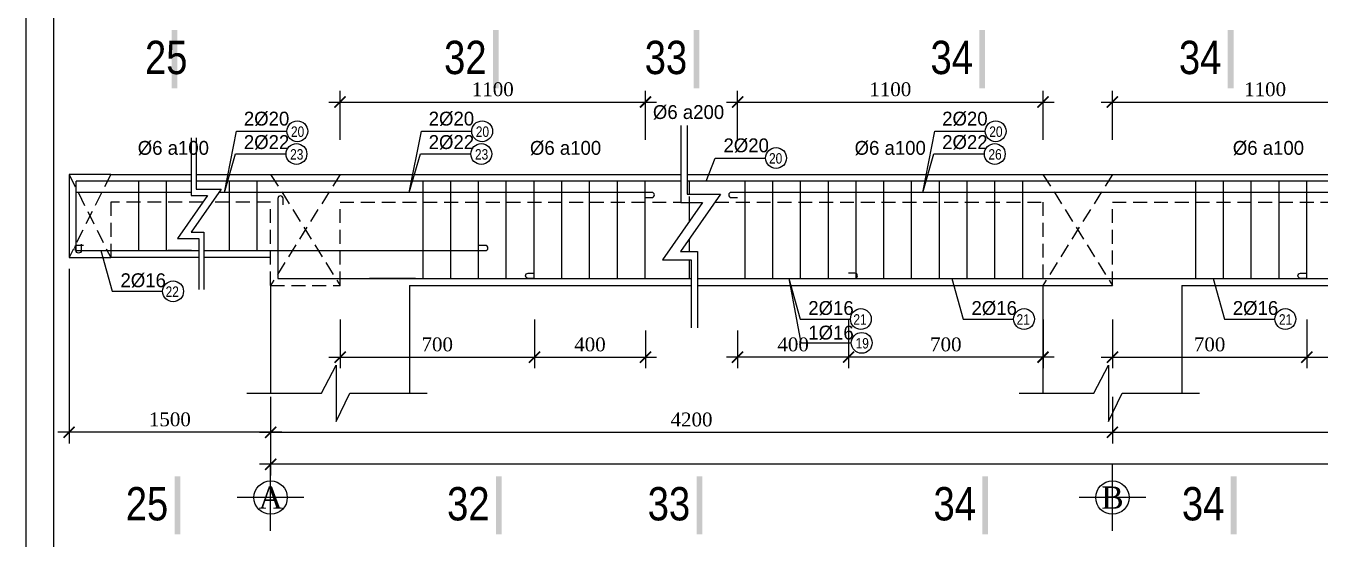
# Model space of a CAD drawing. Extents: x 394 to 4263, y -2056 to 752.
# Drawn here: x 3421.9 to 3655, y 318.9 to 411.4 of the extents above; entities that cross this region are included whole.
import ezdxf
from ezdxf.enums import TextEntityAlignment as Align

# ---------------------------------------------------------------- set-up
doc = ezdxf.new("R2010")
doc.units = 0
doc.header["$MEASUREMENT"] = 0
doc.linetypes.add('CENTER2', pattern=[1.125, 0.75, -0.125, 0.125, -0.125])
doc.linetypes.add('HIDDEN', pattern=[0.375, 0.25, -0.125])
doc.layers.get('0').update_dxf_attribs({"linetype": 'CONTINUOUS'})
doc.layers.get('DEFPOINTS').update_dxf_attribs({"linetype": 'CONTINUOUS'})
for name, color, linetype in [('DAI', 3, 'CONTINUOUS'), ('DIM', 1, 'CONTINUOUS'), ('DUT', 7, 'CENTER2'), ('MOTAAR', 1, 'CONTINUOUS'), ('TEXT', 7, 'CONTINUOUS'), ('THEP', 6, 'CONTINUOUS'), ('TU1', 9, 'CONTINUOUS'), ('TUONG', 7, 'CONTINUOUS')]:
    doc.layers.add(name, color=color, linetype=linetype)
doc.styles.add('DIM-NEW', font='')
doc.styles.add('style1', font='')
doc.styles.add('T2', font='')
doc.styles.get('DIM-NEW').set_extended_font_data('VNI-Helve-Condense')
doc.styles.get('style1').set_extended_font_data('VNI-Goudy')
doc.styles.get('T2').set_extended_font_data('VNI-Times')
doc.dimstyles.new('TL20', dxfattribs={"dimtxt": 2.5, "dimasz": 2, "dimexe": 2, "dimexo": 2, "dimgap": 1, "dimtad": 1, "dimdec": 0, "dimlfac": 20, "dimzin": 0, "dimdsep": 46, "dimtxsty": 'T2', "dimblk": 'ARCHTICK', "dimcen": 2.5, "dimdle": 2, "dimclrd": 1, "dimclre": 1, "dimclrt": 2, "dimadec": 0, "dimazin": 0, "dimtfac": 1, "dimtdec": 0, "dimtix": 1, "dimtofl": 0, "dimtmove": 0, "dimatfit": 0, "dimldrblk": 'ARCHTICK', "dimfxl": 1, "dimtolj": 1, "dimtzin": 0, "dimlwd": -1, "dimlwe": -1, "dimarcsym": 0})

# ---------------------------------------------------------------- blocks, each defined once
blk = doc.blocks.new('_ARCHTICK')
at = {"color": 0, "linetype": 'ByBlock', "const_width": 0.15}
blk.add_lwpolyline([(-0.5, -0.5), (0.5, 0.5)], dxfattribs=at)
blk = doc.blocks.new('*D109')
at = {"layer": 'DEFPOINTS', "color": 0, "transparency": 16777216}
for p in [(3429.71, 369.63), (3466.01, 344.56), (3429.71, 338.16)]:
    blk.add_point(p, dxfattribs=at)
at = {"layer": 'TUONG', "color": 1, "transparency": 16777216}
for p, q in [((3429.71, 367.63), (3429.71, 336.16)), ((3466.01, 342.56), (3466.01, 336.16)), ((3468.01, 338.16), (3427.71, 338.16))]:
    blk.add_line(p, q, dxfattribs=at)
at = {"layer": 'TUONG', "color": 1, "transparency": 16777216, "xscale": 2, "yscale": 2, "zscale": 2, "rotation": 180}
blk.add_blockref('_ARCHTICK', (3429.71, 338.16), dxfattribs=at)
at = {"layer": 'TUONG', "color": 1, "transparency": 16777216, "xscale": 2, "yscale": 2, "zscale": 2}
blk.add_blockref('_ARCHTICK', (3466.01, 338.16), dxfattribs=at)
at = {"layer": 'TUONG', "color": 2, "transparency": 16777216, "insert": (3447.86, 340.47), "char_height": 2.5, "attachment_point": 5, "style": 'T2'}
blk.add_mtext('\\A1;1500', dxfattribs=at)
blk = doc.blocks.new('*D108')
at = {"layer": 'DEFPOINTS', "color": 0, "transparency": 16777216}
for p in [(3466.01, 342.09), (4217.7, 342.09), (3466.01, 332.39)]:
    blk.add_point(p, dxfattribs=at)
at = {"layer": 'TUONG', "color": 1, "transparency": 16777216}
for p, q in [((3466.01, 340.09), (3466.01, 330.39)), ((4217.7, 340.09), (4217.7, 330.39)), ((4219.7, 332.39), (3464.01, 332.39))]:
    blk.add_line(p, q, dxfattribs=at)
at = {"layer": 'TUONG', "color": 1, "transparency": 16777216, "xscale": 2, "yscale": 2, "zscale": 2, "rotation": 180}
blk.add_blockref('_ARCHTICK', (3466.01, 332.39), dxfattribs=at)
at = {"layer": 'TUONG', "color": 1, "transparency": 16777216, "xscale": 2, "yscale": 2, "zscale": 2}
blk.add_blockref('_ARCHTICK', (4217.7, 332.39), dxfattribs=at)
at = {"layer": 'TUONG', "color": 2, "transparency": 16777216, "insert": (3841.85, 334.67), "char_height": 2.5, "attachment_point": 5, "style": 'T2'}
blk.add_mtext('\\A1;20800', dxfattribs=at)
blk = doc.blocks.new('truc2')
at = {"layer": 'MOTAAR'}
for p, q in [((0, -15), (0, 0)), ((7.5, -7.5), (-7.5, -7.5))]:
    blk.add_line(p, q, dxfattribs=at)
blk.add_lwpolyline([(0, -3.5), (0, -1.84)], dxfattribs=at)
blk.add_circle((0, -7.5), 3.75, dxfattribs=at)
at = {"layer": 'TEXT', "style": 'T2'}
blk.add_attdef('1', text='', height=5, dxfattribs=at).set_placement((0, -7.5), align=Align.MIDDLE_CENTER)
blk = doc.blocks.new('*D107')
at = {"layer": 'DEFPOINTS', "color": 0, "transparency": 16777216}
for p in [(3466.01, 346.56), (3617.59, 346.56), (3617.59, 338.16)]:
    blk.add_point(p, dxfattribs=at)
at = {"layer": 'TUONG', "color": 1, "transparency": 16777216}
for p, q in [((3466.01, 344.56), (3466.01, 336.16)), ((3617.59, 344.56), (3617.59, 336.16)), ((3464.01, 338.16), (3619.59, 338.16))]:
    blk.add_line(p, q, dxfattribs=at)
at = {"layer": 'TUONG', "color": 1, "transparency": 16777216, "xscale": 2, "yscale": 2, "zscale": 2, "rotation": 180}
blk.add_blockref('_ARCHTICK', (3466.01, 338.16), dxfattribs=at)
at = {"layer": 'TUONG', "color": 1, "transparency": 16777216, "xscale": 2, "yscale": 2, "zscale": 2}
blk.add_blockref('_ARCHTICK', (3617.59, 338.16), dxfattribs=at)
at = {"layer": 'TUONG', "color": 2, "transparency": 16777216, "insert": (3541.8, 340.44), "char_height": 2.5, "attachment_point": 5, "style": 'T2'}
blk.add_mtext('\\A1;4200', dxfattribs=at)
blk = doc.blocks.new('*D106')
at = {"layer": 'DEFPOINTS', "color": 0, "transparency": 16777216}
for p in [(3617.59, 346.56), (3758.51, 344.77), (3758.51, 338.16)]:
    blk.add_point(p, dxfattribs=at)
at = {"layer": 'TUONG', "color": 1, "transparency": 16777216}
for p, q in [((3617.59, 344.56), (3617.59, 336.16)), ((3758.51, 342.77), (3758.51, 336.16)), ((3615.59, 338.16), (3760.51, 338.16))]:
    blk.add_line(p, q, dxfattribs=at)
at = {"layer": 'TUONG', "color": 1, "transparency": 16777216, "xscale": 2, "yscale": 2, "zscale": 2, "rotation": 180}
blk.add_blockref('_ARCHTICK', (3617.59, 338.16), dxfattribs=at)
at = {"layer": 'TUONG', "color": 1, "transparency": 16777216, "xscale": 2, "yscale": 2, "zscale": 2}
blk.add_blockref('_ARCHTICK', (3758.51, 338.16), dxfattribs=at)
at = {"layer": 'TUONG', "color": 2, "transparency": 16777216, "insert": (3688.05, 340.44), "char_height": 2.5, "attachment_point": 5, "style": 'T2'}
blk.add_mtext('\\A1;4200', dxfattribs=at)
blk = doc.blocks.new('*D102')
at = {"layer": 'DEFPOINTS', "color": 0, "transparency": 16777216}
for p in [(3533.51, 397.66), (3478.51, 388.85), (3533.51, 388.85)]:
    blk.add_point(p, dxfattribs=at)
at = {"layer": 'TUONG', "color": 1, "transparency": 16777216}
for p, q in [((3478.51, 390.85), (3478.51, 399.66)), ((3533.51, 390.85), (3533.51, 399.66)), ((3476.51, 397.66), (3535.51, 397.66))]:
    blk.add_line(p, q, dxfattribs=at)
at = {"layer": 'TUONG', "color": 1, "transparency": 16777216, "xscale": 2, "yscale": 2, "zscale": 2, "rotation": 180}
blk.add_blockref('_ARCHTICK', (3478.51, 397.66), dxfattribs=at)
at = {"layer": 'TUONG', "color": 1, "transparency": 16777216, "xscale": 2, "yscale": 2, "zscale": 2}
blk.add_blockref('_ARCHTICK', (3533.51, 397.66), dxfattribs=at)
at = {"layer": 'TUONG', "color": 2, "transparency": 16777216, "insert": (3506.01, 399.94), "char_height": 2.5, "attachment_point": 5, "style": 'T2'}
blk.add_mtext('\\A1;1100', dxfattribs=at)
blk = doc.blocks.new('*D101')
at = {"layer": 'DEFPOINTS', "color": 0, "transparency": 16777216}
for p in [(3605.09, 397.66), (3550.09, 388.85), (3605.09, 388.85)]:
    blk.add_point(p, dxfattribs=at)
at = {"layer": 'TUONG', "color": 1, "transparency": 16777216}
for p, q in [((3550.09, 390.85), (3550.09, 399.66)), ((3605.09, 390.85), (3605.09, 399.66)), ((3548.09, 397.66), (3607.09, 397.66))]:
    blk.add_line(p, q, dxfattribs=at)
at = {"layer": 'TUONG', "color": 1, "transparency": 16777216, "xscale": 2, "yscale": 2, "zscale": 2, "rotation": 180}
blk.add_blockref('_ARCHTICK', (3550.09, 397.66), dxfattribs=at)
at = {"layer": 'TUONG', "color": 1, "transparency": 16777216, "xscale": 2, "yscale": 2, "zscale": 2}
blk.add_blockref('_ARCHTICK', (3605.09, 397.66), dxfattribs=at)
at = {"layer": 'TUONG', "color": 2, "transparency": 16777216, "insert": (3577.59, 399.94), "char_height": 2.5, "attachment_point": 5, "style": 'T2'}
blk.add_mtext('\\A1;1100', dxfattribs=at)
blk = doc.blocks.new('*D100')
at = {"layer": 'DEFPOINTS', "color": 0, "transparency": 16777216}
for p in [(3672.59, 397.66), (3617.59, 388.85), (3672.59, 388.85)]:
    blk.add_point(p, dxfattribs=at)
at = {"layer": 'TUONG', "color": 1, "transparency": 16777216}
for p, q in [((3617.59, 390.85), (3617.59, 399.66)), ((3672.59, 390.85), (3672.59, 399.66)), ((3615.59, 397.66), (3674.59, 397.66))]:
    blk.add_line(p, q, dxfattribs=at)
at = {"layer": 'TUONG', "color": 1, "transparency": 16777216, "xscale": 2, "yscale": 2, "zscale": 2, "rotation": 180}
blk.add_blockref('_ARCHTICK', (3617.59, 397.66), dxfattribs=at)
at = {"layer": 'TUONG', "color": 1, "transparency": 16777216, "xscale": 2, "yscale": 2, "zscale": 2}
blk.add_blockref('_ARCHTICK', (3672.59, 397.66), dxfattribs=at)
at = {"layer": 'TUONG', "color": 2, "transparency": 16777216, "insert": (3645.09, 399.94), "char_height": 2.5, "attachment_point": 5, "style": 'T2'}
blk.add_mtext('\\A1;1100', dxfattribs=at)
blk = doc.blocks.new('*D155')
at = {"layer": 'DEFPOINTS', "color": 0, "transparency": 16777216}
for p in [(3513.51, 358.48), (3533.51, 358.48), (3533.51, 351.69)]:
    blk.add_point(p, dxfattribs=at)
at = {"layer": 'TUONG', "color": 1, "transparency": 16777216}
for p, q in [((3513.51, 356.48), (3513.51, 349.69)), ((3533.51, 356.48), (3533.51, 349.69)), ((3511.51, 351.69), (3535.51, 351.69))]:
    blk.add_line(p, q, dxfattribs=at)
at = {"layer": 'TUONG', "color": 1, "transparency": 16777216, "xscale": 2, "yscale": 2, "zscale": 2, "rotation": 180}
blk.add_blockref('_ARCHTICK', (3513.51, 351.69), dxfattribs=at)
at = {"layer": 'TUONG', "color": 1, "transparency": 16777216, "xscale": 2, "yscale": 2, "zscale": 2}
blk.add_blockref('_ARCHTICK', (3533.51, 351.69), dxfattribs=at)
at = {"layer": 'TUONG', "color": 2, "transparency": 16777216, "insert": (3523.51, 353.97), "char_height": 2.5, "attachment_point": 5, "style": 'T2'}
blk.add_mtext('\\A1;400', dxfattribs=at)
blk = doc.blocks.new('*D154')
at = {"layer": 'DEFPOINTS', "color": 0, "transparency": 16777216}
for p in [(3478.51, 360.48), (3513.51, 360.48), (3513.51, 351.69)]:
    blk.add_point(p, dxfattribs=at)
at = {"layer": 'TUONG', "color": 1, "transparency": 16777216}
for p, q in [((3478.51, 358.48), (3478.51, 349.69)), ((3513.51, 358.48), (3513.51, 349.69)), ((3476.51, 351.69), (3515.51, 351.69))]:
    blk.add_line(p, q, dxfattribs=at)
at = {"layer": 'TUONG', "color": 1, "transparency": 16777216, "xscale": 2, "yscale": 2, "zscale": 2, "rotation": 180}
blk.add_blockref('_ARCHTICK', (3478.51, 351.69), dxfattribs=at)
at = {"layer": 'TUONG', "color": 1, "transparency": 16777216, "xscale": 2, "yscale": 2, "zscale": 2}
blk.add_blockref('_ARCHTICK', (3513.51, 351.69), dxfattribs=at)
at = {"layer": 'TUONG', "color": 2, "transparency": 16777216, "insert": (3496.01, 353.97), "char_height": 2.5, "attachment_point": 5, "style": 'T2'}
blk.add_mtext('\\A1;700', dxfattribs=at)
blk = doc.blocks.new('*D156')
at = {"layer": 'DEFPOINTS', "color": 0, "transparency": 16777216}
for p in [(3550.09, 358.48), (3570.09, 358.48), (3550.09, 351.69)]:
    blk.add_point(p, dxfattribs=at)
at = {"layer": 'TUONG', "color": 1, "transparency": 16777216}
for p, q in [((3550.09, 356.48), (3550.09, 349.69)), ((3570.09, 356.48), (3570.09, 349.69)), ((3572.09, 351.69), (3548.09, 351.69))]:
    blk.add_line(p, q, dxfattribs=at)
at = {"layer": 'TUONG', "color": 1, "transparency": 16777216, "xscale": 2, "yscale": 2, "zscale": 2, "rotation": 180}
blk.add_blockref('_ARCHTICK', (3550.09, 351.69), dxfattribs=at)
at = {"layer": 'TUONG', "color": 1, "transparency": 16777216, "xscale": 2, "yscale": 2, "zscale": 2}
blk.add_blockref('_ARCHTICK', (3570.09, 351.69), dxfattribs=at)
at = {"layer": 'TUONG', "color": 2, "transparency": 16777216, "insert": (3560.09, 353.97), "char_height": 2.5, "attachment_point": 5, "style": 'T2'}
blk.add_mtext('\\A1;400', dxfattribs=at)
blk = doc.blocks.new('*D157')
at = {"layer": 'DEFPOINTS', "color": 0, "transparency": 16777216}
for p in [(3570.09, 360.48), (3605.09, 360.48), (3570.09, 351.69)]:
    blk.add_point(p, dxfattribs=at)
at = {"layer": 'TUONG', "color": 1, "transparency": 16777216}
for p, q in [((3570.09, 358.48), (3570.09, 349.69)), ((3605.09, 358.48), (3605.09, 349.69)), ((3607.09, 351.69), (3568.09, 351.69))]:
    blk.add_line(p, q, dxfattribs=at)
at = {"layer": 'TUONG', "color": 1, "transparency": 16777216, "xscale": 2, "yscale": 2, "zscale": 2, "rotation": 180}
blk.add_blockref('_ARCHTICK', (3570.09, 351.69), dxfattribs=at)
at = {"layer": 'TUONG', "color": 1, "transparency": 16777216, "xscale": 2, "yscale": 2, "zscale": 2}
blk.add_blockref('_ARCHTICK', (3605.09, 351.69), dxfattribs=at)
at = {"layer": 'TUONG', "color": 2, "transparency": 16777216, "insert": (3587.59, 353.97), "char_height": 2.5, "attachment_point": 5, "style": 'T2'}
blk.add_mtext('\\A1;700', dxfattribs=at)
blk = doc.blocks.new('*D159')
at = {"layer": 'DEFPOINTS', "color": 0, "transparency": 16777216}
for p in [(3617.59, 360.48), (3652.59, 360.48), (3652.59, 351.69)]:
    blk.add_point(p, dxfattribs=at)
at = {"layer": 'TUONG', "color": 1, "transparency": 16777216}
for p, q in [((3617.59, 358.48), (3617.59, 349.69)), ((3652.59, 358.48), (3652.59, 349.69)), ((3615.59, 351.69), (3654.59, 351.69))]:
    blk.add_line(p, q, dxfattribs=at)
at = {"layer": 'TUONG', "color": 1, "transparency": 16777216, "xscale": 2, "yscale": 2, "zscale": 2, "rotation": 180}
blk.add_blockref('_ARCHTICK', (3617.59, 351.69), dxfattribs=at)
at = {"layer": 'TUONG', "color": 1, "transparency": 16777216, "xscale": 2, "yscale": 2, "zscale": 2}
blk.add_blockref('_ARCHTICK', (3652.59, 351.69), dxfattribs=at)
at = {"layer": 'TUONG', "color": 2, "transparency": 16777216, "insert": (3635.09, 353.97), "char_height": 2.5, "attachment_point": 5, "style": 'T2'}
blk.add_mtext('\\A1;700', dxfattribs=at)
blk = doc.blocks.new('*D158')
at = {"layer": 'DEFPOINTS', "color": 0, "transparency": 16777216}
for p in [(3652.59, 358.48), (3672.59, 358.48), (3672.59, 351.69)]:
    blk.add_point(p, dxfattribs=at)
at = {"layer": 'TUONG', "color": 1, "transparency": 16777216}
for p, q in [((3652.59, 356.48), (3652.59, 349.69)), ((3672.59, 356.48), (3672.59, 349.69)), ((3650.59, 351.69), (3674.59, 351.69))]:
    blk.add_line(p, q, dxfattribs=at)
at = {"layer": 'TUONG', "color": 1, "transparency": 16777216, "xscale": 2, "yscale": 2, "zscale": 2, "rotation": 180}
blk.add_blockref('_ARCHTICK', (3652.59, 351.69), dxfattribs=at)
at = {"layer": 'TUONG', "color": 1, "transparency": 16777216, "xscale": 2, "yscale": 2, "zscale": 2}
blk.add_blockref('_ARCHTICK', (3672.59, 351.69), dxfattribs=at)
at = {"layer": 'TUONG', "color": 2, "transparency": 16777216, "insert": (3662.59, 353.97), "char_height": 2.5, "attachment_point": 5, "style": 'T2'}
blk.add_mtext('\\A1;400', dxfattribs=at)

msp = doc.modelspace()

# ---------------------------------------------------------------- linework, layer by layer
at = {"layer": 'DAI'}
for p, q in [((3442.219, 383.378), (3442.219, 370.878)), ((3447.219, 383.378), (3447.219, 370.878)), ((3458.519, 383.378), (3458.519, 370.878)), ((3463.519, 383.378), (3463.519, 370.878)), ((3493.447, 365.878), (3493.447, 383.378)), ((3498.447, 365.878), (3498.447, 383.378)), ((3503.447, 365.878), (3503.447, 383.378)), ((3508.447, 365.878), (3508.447, 383.378)), ((3513.447, 365.878), (3513.447, 383.378)), ((3518.447, 365.878), (3518.447, 383.378)), ((3523.447, 365.878), (3523.447, 383.378)), ((3528.447, 365.878), (3528.447, 383.378)), ((3533.447, 365.878), (3533.447, 383.378)), ((3541.439, 381.056), (3541.439, 383.378)), ((3551.439, 365.878), (3551.439, 383.378)), ((3556.439, 365.878), (3556.439, 383.378)), ((3561.439, 365.878), (3561.439, 383.378)), ((3566.439, 365.878), (3566.439, 383.378)), ((3571.439, 365.878), (3571.439, 383.378)), ((3576.439, 365.878), (3576.439, 383.378)), ((3581.439, 365.878), (3581.439, 383.378)), ((3586.439, 365.878), (3586.439, 383.378)), ((3591.439, 365.878), (3591.439, 383.378)), ((3596.439, 365.878), (3596.439, 383.378)), ((3601.439, 365.878), (3601.439, 383.378)), ((3632.601, 365.878), (3632.601, 383.378)), ((3637.601, 365.878), (3637.601, 383.378)), ((3642.601, 365.878), (3642.601, 383.378)), ((3647.601, 365.878), (3647.601, 383.378)), ((3652.601, 365.878), (3652.601, 383.378)), ((3541.439, 376.203), (3541.439, 380.641)), ((3541.439, 370.72), (3541.439, 373.036)), ((3541.439, 365.878), (3541.439, 369.22))]:
    msp.add_line(p, q, dxfattribs=at)
at = {"layer": 'DUT', "linetype": 'HIDDEN', "ltscale": 10}
for p, q in [((3429.709, 384.628), (3437.209, 369.628)), ((3437.209, 384.628), (3429.709, 369.628)), ((3478.509, 384.628), (3466.009, 364.628)), ((3466.009, 384.628), (3478.509, 364.628)), ((3617.588, 384.628), (3605.088, 364.628)), ((3605.088, 384.628), (3617.588, 364.628)), ((3453.82, 379.628), (3437.209, 379.628)), ((3437.209, 379.628), (3437.209, 369.628)), ((3466.009, 379.628), (3455.476, 379.628)), ((3466.009, 364.628), (3466.009, 379.628))]:
    msp.add_line(p, q, dxfattribs=at)
for points in [[(3466.009, 364.628), (3466.009, 364.628), (3466.009, 364.628), (3478.509, 364.628), (3478.509, 379.628), (3539.861, 379.628)], [(3546.036, 379.628), (3605.088, 379.628), (3605.088, 364.628), (3617.588, 364.628), (3617.588, 379.628), (3679.444, 379.628)]]:
    msp.add_lwpolyline(points, dxfattribs=at)
at = {"layer": 'TEXT', "ltscale": 10}
msp.add_lwpolyline([(3421.933, 157.88), (4262.933, 157.88), (4262.933, 751.88), (3421.933, 751.88)], close=True, dxfattribs=at)
for points in [[(3448.168, 400.15), (3449.218, 400.15), (3448.168, 410.65), (3449.218, 410.65)], [(3506.034, 400.15), (3507.084, 400.15), (3506.034, 410.65), (3507.084, 410.65)], [(3542.158, 400.15), (3543.208, 400.15), (3542.158, 410.65), (3543.208, 410.65)], [(3593.623, 400.15), (3594.673, 400.15), (3593.623, 410.65), (3594.673, 410.65)], [(3638.354, 400.15), (3639.404, 400.15), (3638.354, 410.65), (3639.404, 410.65)], [(3448.708, 319.739), (3449.758, 319.739), (3448.708, 330.239), (3449.758, 330.239)], [(3506.573, 319.739), (3507.623, 319.739), (3506.573, 330.239), (3507.623, 330.239)], [(3542.697, 319.739), (3543.747, 319.739), (3542.697, 330.239), (3543.747, 330.239)], [(3594.163, 319.739), (3595.213, 319.739), (3594.163, 330.239), (3595.213, 330.239)], [(3638.894, 319.739), (3639.944, 319.739), (3638.894, 330.239), (3639.944, 330.239)]]:
    msp.add_trace(points, dxfattribs=at)
at = {"layer": 'THEP', "ltscale": 10}
msp.add_lwpolyline([(3426.933, 162.88), (4257.933, 162.88), (4257.933, 746.88), (3426.933, 746.88)], close=True, dxfattribs=at)
for points in [[(3431.896, 372.027), (3431.896, 370.9, -1), (3430.959, 370.9), (3430.959, 383.418)], [(3533.509, 380.441), (3534.636, 380.441, 1), (3534.636, 381.378), (3533.509, 381.378), (3456.697, 381.378)], [(3468.243, 379.163), (3468.243, 380.29, 1), (3467.306, 380.29), (3467.306, 365.878)], [(3672.588, 380.441), (3673.715, 380.441, 1), (3673.715, 381.378), (3672.588, 381.378), (3606.338, 381.378), (3550.088, 381.378), (3548.96, 381.378, 1), (3548.96, 380.441), (3550.088, 380.441)], [(3432.29, 371.816), (3431.162, 371.816, 1), (3431.162, 370.878), (3432.569, 370.878), (3449.342, 370.878), (3451.779, 370.878), (3450.43, 370.878), (3450.767, 370.878), (3447.519, 370.878), (3453.098, 370.878)], [(3503.536, 370.878), (3504.663, 370.878, 1), (3504.663, 371.816), (3503.536, 371.816)], [(3513.509, 365.878), (3512.382, 365.878, -1), (3512.382, 366.816), (3513.509, 366.816)], [(3570.088, 365.878), (3571.215, 365.878, 1), (3571.215, 366.816), (3570.088, 366.816)], [(3652.588, 365.878), (3651.46, 365.878, -1), (3651.46, 366.816), (3652.588, 366.816)]]:
    msp.add_lwpolyline(points, format="xyb", dxfattribs=at)
for points in [[(3451.717, 383.378), (3430.959, 383.378)], [(3430.959, 383.378), (3430.959, 383.378)], [(3539.861, 383.378), (3452.577, 383.378)], [(3679.444, 383.378), (3541.008, 383.378)], [(3451.717, 381.378), (3430.959, 381.378)], [(3453.958, 370.878), (3470.229, 370.878), (3503.447, 370.878)], [(3467.306, 365.878), (3467.306, 365.878), (3489.642, 365.878), (3492.079, 365.878), (3486.731, 365.878), (3487.068, 365.878), (3483.819, 365.878), (3534.411, 365.878), (3541.703, 365.878)], [(3542.849, 365.878), (3681.286, 365.878)]]:
    msp.add_lwpolyline(points, dxfattribs=at)
at = {"layer": 'TU1', "lineweight": -2, "ltscale": 10}
for points in [[(3457.689, 381.378), (3459.861, 392.385), (3468.936, 392.385)], [(3490.972, 381.378), (3493.144, 392.385), (3502.219, 392.385)], [(3583.438, 381.378), (3585.61, 392.385), (3594.685, 392.385)], [(3457.689, 381.378), (3459.706, 388.294), (3468.781, 388.294)], [(3490.972, 381.378), (3492.989, 388.294), (3502.064, 388.294)], [(3544.448, 383.378), (3546.064, 387.567), (3555.14, 387.567)], [(3583.438, 381.378), (3585.455, 388.294), (3594.53, 388.294)], [(3435.451, 370.878), (3437.488, 363.551), (3446.563, 363.551)], [(3559.306, 365.878), (3561.343, 358.551), (3570.418, 358.551)], [(3559.306, 365.878), (3561.498, 354.258), (3570.573, 354.258)], [(3588.691, 365.878), (3590.727, 358.551), (3599.803, 358.551)], [(3635.748, 365.878), (3637.785, 358.551), (3646.86, 358.551)]]:
    msp.add_lwpolyline(points, dxfattribs=at)
at = {"layer": 'TU1', "ltscale": 10}
for centre in [(3470.811, 392.385), (3504.094, 392.385), (3596.56, 392.385), (3470.656, 388.294), (3503.939, 388.294), (3557.015, 387.567), (3596.405, 388.294), (3448.438, 363.551), (3572.293, 358.551), (3601.678, 358.551), (3648.735, 358.551), (3572.448, 354.258)]:
    msp.add_circle(centre, 1.875, dxfattribs=at)
at = {"layer": 'TUONG'}
for p, q in [((3437.209, 384.628), (3451.717, 384.628)), ((3452.577, 384.628), (3466.009, 384.628)), ((3466.009, 384.628), (3539.861, 384.628)), ((3541.008, 384.628), (3679.444, 384.628)), ((3453.098, 369.628), (3437.209, 369.628)), ((3466.009, 369.628), (3453.958, 369.628)), ((3466.009, 364.628), (3466.009, 345.18)), ((3491.009, 364.628), (3491.009, 345.18)), ((3491.009, 364.628), (3541.703, 364.628)), ((3542.849, 364.628), (3617.588, 364.628)), ((3605.088, 364.628), (3605.088, 345.18)), ((3630.088, 364.628), (3630.088, 345.18)), ((3630.088, 364.628), (3681.286, 364.628))]:
    msp.add_line(p, q, dxfattribs=at)
for points in [[(3539.861, 393.41), (3539.861, 379.556), (3543.777, 379.556), (3536.569, 369.22), (3541.703, 369.22), (3541.703, 356.967)], [(3541.008, 393.41), (3541.008, 381.056), (3547.031, 381.056), (3539.824, 370.72), (3542.849, 370.72), (3542.849, 356.967)], [(3451.717, 391.214), (3451.717, 380.824), (3454.654, 380.824), (3449.248, 373.072), (3453.098, 373.072), (3453.098, 363.882)], [(3452.577, 391.214), (3452.577, 381.949), (3457.095, 381.949), (3451.689, 374.197), (3453.958, 374.197), (3453.958, 363.882)], [(3437.209, 384.628), (3429.709, 384.628), (3429.709, 369.628), (3437.209, 369.628), (3437.209, 369.628)], [(3461.748, 345.18), (3475.166, 345.18), (3477.821, 350.262), (3477.821, 340.097), (3480.255, 345.18), (3494.218, 345.18)], [(3600.826, 345.18), (3614.245, 345.18), (3616.9, 350.262), (3616.9, 340.097), (3619.334, 345.18), (3633.297, 345.18)]]:
    msp.add_lwpolyline(points, dxfattribs=at)

# ---------------------------------------------------------------- block references
at = {"layer": 'DIM', "ltscale": 10, "xscale": 0.8000000000000002, "yscale": 0.8000000000000002, "zscale": 0.8000000000000002}
for p, values in [((3466.009, 332.388), {'1': 'A'}), ((3617.588, 332.388), {'1': 'B'})]:
    msp.add_blockref('truc2', p, dxfattribs=at).add_auto_attribs(values)

# ---------------------------------------------------------------- texts
at = {"layer": 'TEXT', "ltscale": 10}
for s, height, style, p in [('25', 6, 'DIM-NEW', (3443.379, 402.691)), ('32', 6, 'DIM-NEW', (3497.244, 402.691)), ('33', 6, 'DIM-NEW', (3533.368, 402.691)), ('34', 6, 'DIM-NEW', (3584.834, 402.691)), ('34', 6, 'DIM-NEW', (3629.565, 402.691)), ('%%2546 a200', 2.5, 'style1', (3534.845, 394.598)), ('2%%25420', 2.5, 'style1', (3461.187, 393.416)), ('2%%25420', 2.5, 'style1', (3494.469, 393.416)), ('2%%25420', 2.5, 'style1', (3586.936, 393.416)), ('2%%25422', 2.5, 'style1', (3461.187, 389.189)), ('20', 1.875, 'DIM-NEW', (3469.667, 391.378)), ('2%%25422', 2.5, 'style1', (3494.469, 389.189)), ('20', 1.875, 'DIM-NEW', (3502.95, 391.378)), ('2%%25422', 2.5, 'style1', (3586.936, 389.189)), ('20', 1.875, 'DIM-NEW', (3595.416, 391.378)), ('%%2546 a100', 2.5, 'style1', (3442.075, 388.146)), ('%%2546 a100', 2.5, 'style1', (3512.701, 388.146)), ('2%%25420', 2.5, 'style1', (3547.55, 388.599)), ('%%2546 a100', 2.5, 'style1', (3571.167, 388.146)), ('%%2546 a100', 2.5, 'style1', (3639.271, 388.146)), ('23', 1.875, 'DIM-NEW', (3469.512, 387.288)), ('23', 1.875, 'DIM-NEW', (3502.795, 387.288)), ('20', 1.875, 'DIM-NEW', (3555.749, 386.561)), ('26', 1.875, 'DIM-NEW', (3595.261, 387.288)), ('2%%25416', 2.5, 'style1', (3438.969, 364.295)), ('22', 1.875, 'DIM-NEW', (3447.091, 362.545)), ('2%%25416', 2.5, 'style1', (3562.824, 359.295)), ('2%%25416', 2.5, 'style1', (3592.208, 359.295)), ('2%%25416', 2.5, 'style1', (3639.265, 359.295)), ('21', 1.875, 'DIM-NEW', (3570.946, 357.545)), ('21', 1.875, 'DIM-NEW', (3600.33, 357.545)), ('21', 1.875, 'DIM-NEW', (3647.577, 357.545)), ('1%%25416', 2.5, 'style1', (3562.824, 354.865)), ('19', 1.875, 'DIM-NEW', (3571.343, 353.251)), ('25', 6, 'DIM-NEW', (3439.918, 322.28)), ('32', 6, 'DIM-NEW', (3497.784, 322.28)), ('33', 6, 'DIM-NEW', (3533.908, 322.28)), ('34', 6, 'DIM-NEW', (3585.373, 322.28)), ('34', 6, 'DIM-NEW', (3630.104, 322.28))]:
    msp.add_text(s, height=height, dxfattribs=dict(at, style=style)).set_placement(p)

# ---------------------------------------------------------------- dimensions: what is measured, and where the dimension line sits
at = {"layer": 'TUONG'}
for base, p1, p2, picture, middle in [((3533.509, 397.657), (3478.509, 388.848), (3533.509, 388.848), '*D102', (3506.009, 399.937)), ((3605.088, 397.657), (3550.088, 388.848), (3605.088, 388.848), '*D101', (3577.588, 399.937)), ((3672.588, 397.657), (3617.588, 388.848), (3672.588, 388.848), '*D100', (3645.088, 399.937)), ((3513.509, 351.692), (3478.509, 360.479), (3513.509, 360.479), '*D154', (3496.009, 353.972)), ((3652.588, 351.692), (3617.588, 360.479), (3652.588, 360.479), '*D159', (3635.088, 353.972)), ((3533.509, 351.692), (3513.509, 358.479), (3533.509, 358.479), '*D155', (3523.509, 353.972)), ((3672.588, 351.692), (3652.588, 358.479), (3672.588, 358.479), '*D158', (3662.588, 353.972))]:
    dim = msp.add_linear_dim(base=base, p1=p1, p2=p2, dimstyle='TL20', dxfattribs=at)
    dim.commit()
    dim.dimension.update_dxf_attribs({"geometry": picture, "text_midpoint": middle})
for base, p1, p2, text, picture, middle in [((3429.709, 338.165), (3466.009, 344.557), (3429.709, 369.628), '1500', '*D109', (3447.859, 340.465)), ((3617.588, 338.165), (3466.009, 346.557), (3617.588, 346.557), '4200', '*D107', (3541.798, 340.445)), ((3466.009, 332.388), (4217.699, 342.086), (3466.009, 342.086), '20800', '*D108', (3841.854, 334.668))]:
    dim = msp.add_linear_dim(base=base, p1=p1, p2=p2, text=text, dimstyle='TL20', dxfattribs=at)
    dim.commit()
    dim.dimension.update_dxf_attribs({"geometry": picture, "text_midpoint": middle})
for base, p1, p2, picture, middle in [((3570.088, 351.692), (3605.088, 360.479), (3570.088, 360.479), '*D157', (3587.588, 353.972)), ((3550.088, 351.692), (3570.088, 358.479), (3550.088, 358.479), '*D156', (3560.088, 353.972))]:
    dim = msp.add_linear_dim(base=base, p1=p1, p2=p2, angle=180, dimstyle='TL20', dxfattribs=at)
    dim.commit()
    dim.dimension.update_dxf_attribs({"geometry": picture, "text_midpoint": middle})
dim = msp.add_linear_dim(base=(3758.512, 338.165), p1=(3617.588, 346.557), p2=(3758.512, 344.773), text='4200', dimstyle='TL20', override={"dimtmove": 1}, dxfattribs=at)
dim.commit()
dim.dimension.update_dxf_attribs({"geometry": '*D106', "text_midpoint": (3688.05, 340.445)})

doc.saveas('drawing.dxf')
